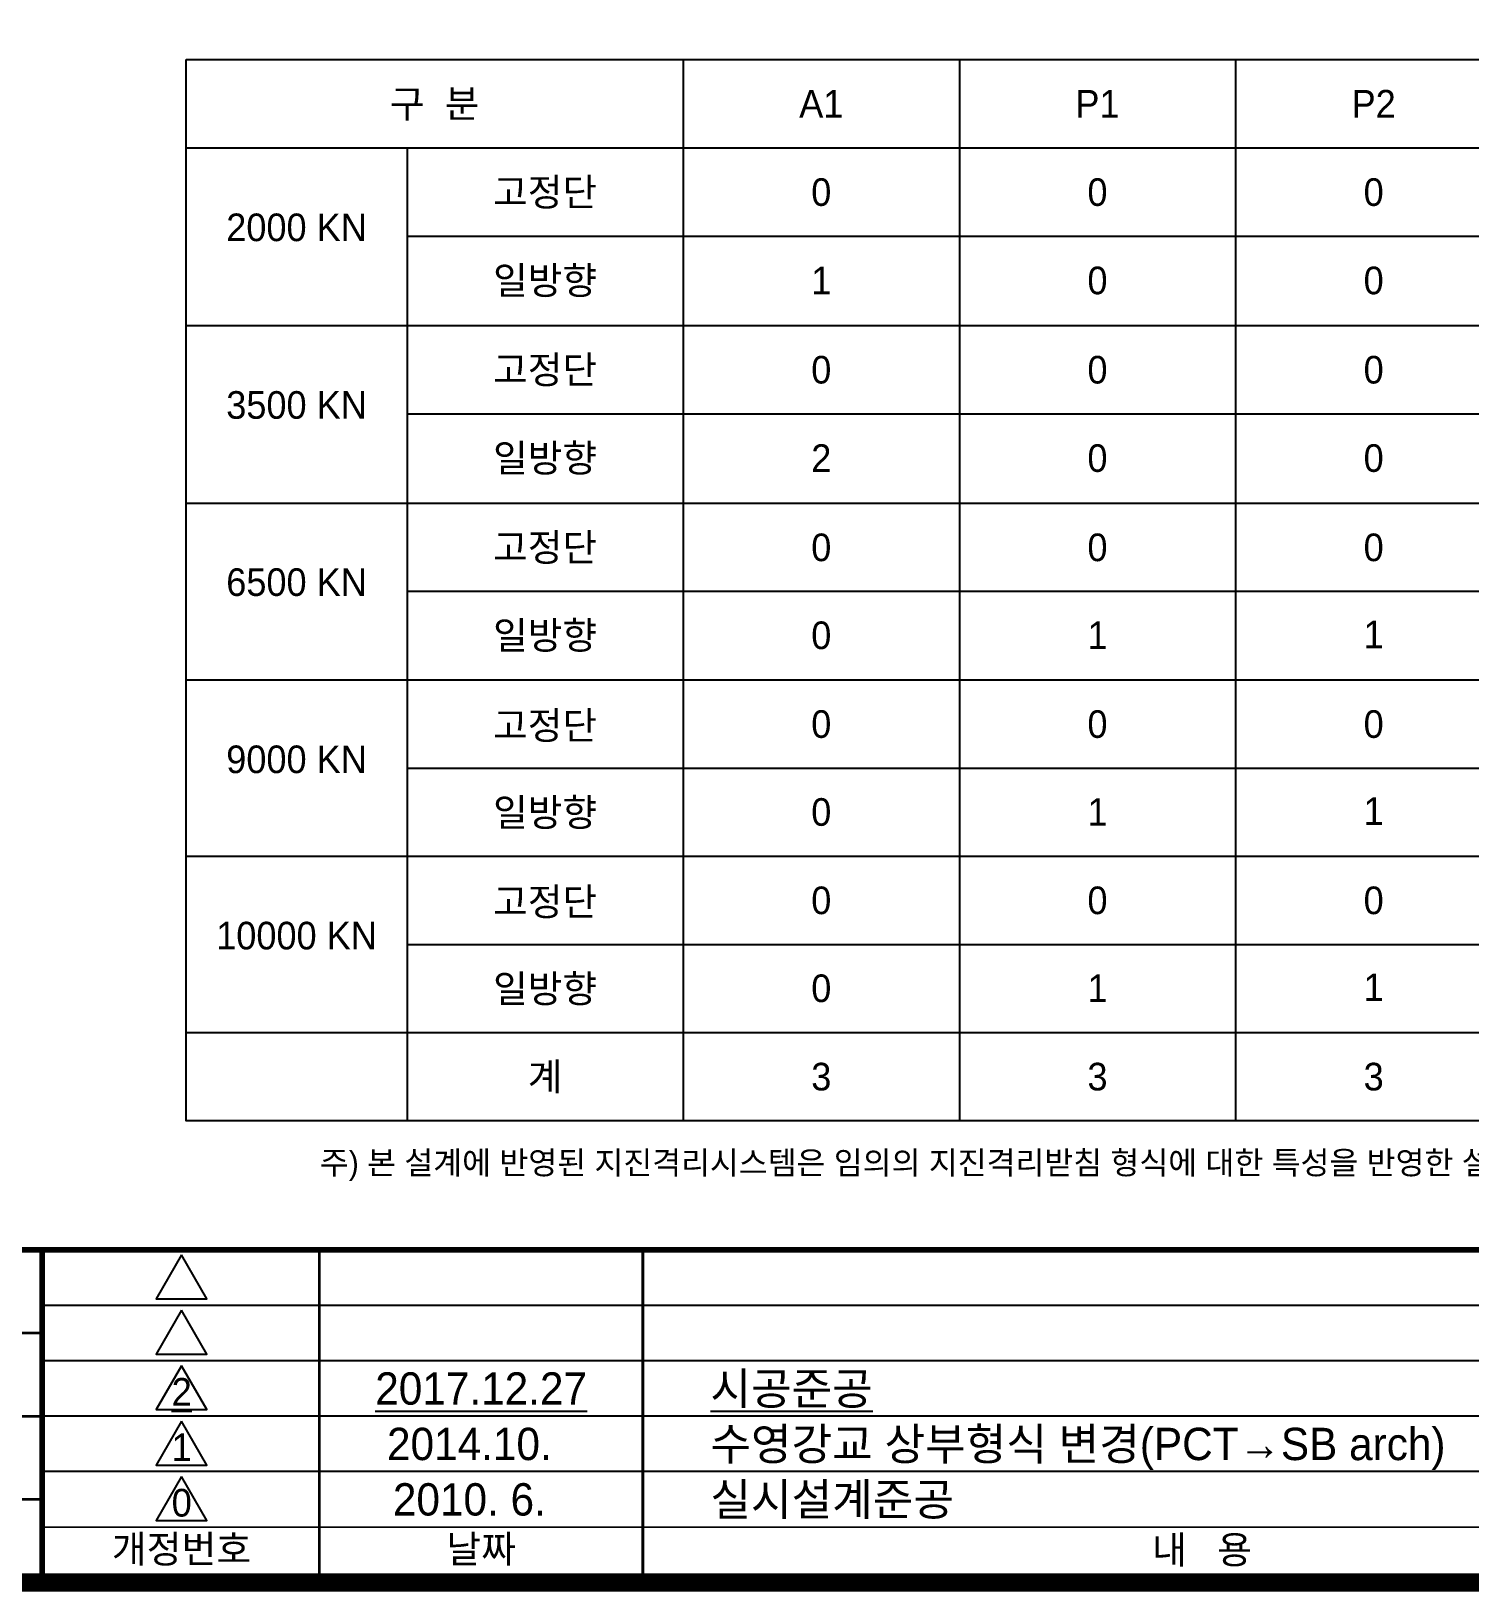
# Model space of a CAD drawing. Header units: feet. Extents: x 0 to 869311, y 0 to 616339.
# Drawn here: x 319977 to 476236, y 39075 to 208624 of the extents above; entities that cross this region are included whole.
import ezdxf
from ezdxf.enums import TextEntityAlignment as Align

# ---------------------------------------------------------------- set-up
doc = ezdxf.new("R2010")
doc.units = ezdxf.units.FT
doc.header["$LTSCALE"] = 5500
doc.header["$MEASUREMENT"] = 0
for name, color, linetype in [('CS-TABL-LIN1', 4, 'CONTINUOUS'), ('CS-TABL-LIN2', 1, 'CONTINUOUS'), ('CS-TABL-TEX2', 3, 'CONTINUOUS'), ('CX-BORD', 7, 'CONTINUOUS'), ('CX-BORD-LIN1', 4, 'CONTINUOUS'), ('CX-BORD-LIN2', 3, 'CONTINUOUS'), ('CX-BORD-TEX2', 7, 'CONTINUOUS'), ('CX-BORD-TEX3', 6, 'CONTINUOUS')]:
    doc.layers.add(name, color=color, linetype=linetype)
doc.styles.add('A_STANDARD', font='')
doc.styles.add('TB_TEXT', font='')
doc.styles.add('TB_WBTXT', font='')
doc.styles.add('TB_WMTXT', font='')
doc.styles.get('A_STANDARD').set_extended_font_data('Dotum')
doc.styles.get('TB_TEXT').set_extended_font_data('Dotum')
doc.styles.get('TB_WBTXT').set_extended_font_data('Dotum')
doc.styles.get('TB_WMTXT').set_extended_font_data('Dotum')

# ---------------------------------------------------------------- blocks, each defined once
blk = doc.blocks.new('CXBLKA1-KHC_C3')
at = {"layer": 'CX-BORD-LIN1', "const_width": 6.56}
blk.add_lwpolyline([(2693.57, 65.62), (82.02, 65.62), (82.02, 1883.2), (2693.57, 1883.2)], close=True, dxfattribs=at)
at = {"layer": 'CX-BORD-LIN1'}
for points, const_width in [([(2693.57, 183.73), (82.02, 183.73)], 1.97), ([(967.85, 65.62), (967.85, 183.73)], 1.97), ([(1066.27, 65.62), (1066.27, 183.73)], 0.984), ([(1181.1, 65.62), (1181.1, 183.73)], 0.984), ([(1912.73, 85.3), (967.85, 85.3)], 0.656)]:
    blk.add_lwpolyline(points, dxfattribs=dict(at, const_width=const_width))
for points in [[(1017.34, 181.97), (1008.33, 166.38), (1026.34, 166.38)], [(1017.34, 162.29), (1008.33, 146.7), (1026.34, 146.7)], [(1017.34, 142.6), (1008.33, 127.01), (1026.34, 127.01)], [(1017.34, 122.92), (1008.33, 107.33), (1026.34, 107.33)], [(1017.34, 103.23), (1008.33, 87.64), (1026.34, 87.64)]]:
    blk.add_lwpolyline(points, close=True, dxfattribs=at)
at = {"layer": 'CX-BORD-LIN2'}
blk.add_line((1912.73, 164.04), (967.85, 164.04), dxfattribs=at)
at = {"layer": 'CX-BORD-LIN2', "const_width": 0.984}
for points in [[(967.85, 154.2), (508.53, 154.2)], [(967.85, 124.67), (508.53, 124.67)], [(967.85, 95.14), (508.53, 95.14)]]:
    blk.add_lwpolyline(points, dxfattribs=at)
at = {"layer": 'CX-BORD-LIN2'}
for points in [[(1912.73, 144.36), (967.85, 144.36)], [(1912.73, 124.67), (967.85, 124.67)], [(1912.73, 104.99), (967.85, 104.99)]]:
    blk.add_lwpolyline(points, dxfattribs=at)
at = {"layer": 'CX-BORD-LIN1', "style": 'TB_TEXT'}
for tag, height, p in [('TR_RNUM5', 9.84, (1017.41, 172.69)), ('TR_RDAT5', 11.48, (1123.69, 173.88)), ('TR_DGN5', 11.48, (1562.07, 173.88)), ('TR_CHK5', 11.48, (1693.3, 173.88)), ('TR_APP5', 11.48, (1824.54, 173.88)), ('TR_RNUM4', 9.84, (1017.41, 153.01)), ('TR_RDAT4', 11.48, (1123.69, 154.2)), ('TR_DGN4', 11.48, (1562.07, 154.2)), ('TR_CHK4', 11.48, (1693.3, 154.2)), ('TR_APP4', 11.48, (1824.54, 154.2)), ('TR_RDAT3', 11.48, (1123.69, 134.51)), ('TR_DGN3', 11.48, (1562.07, 134.51)), ('TR_CHK3', 11.48, (1693.3, 134.51)), ('TR_APP3', 11.48, (1824.54, 134.51)), ('TR_RNUM3', 9.84, (1017.41, 133.32)), ('TR_RNUM2', 9.84, (1017.41, 113.64)), ('TR_RDAT2', 11.48, (1123.69, 114.83)), ('TR_DGN2', 11.48, (1562.07, 114.83)), ('TR_CHK2', 11.48, (1693.3, 114.83)), ('TR_APP2', 11.48, (1824.54, 114.83)), ('TR_RDAT1', 11.48, (1123.69, 95.14)), ('TR_DGN1', 11.48, (1562.07, 95.14)), ('TR_CHK1', 11.48, (1693.3, 95.14)), ('TR_APP1', 11.48, (1824.54, 95.14)), ('TR_RNUM1', 9.84, (1017.41, 93.95))]:
    blk.add_attdef(tag, text='', height=height, dxfattribs=at).set_placement(p, align=Align.MIDDLE_CENTER)
for tag, p in [('TR_RCON5', (1205.06, 173.88)), ('TR_RCON4', (1205.06, 154.2)), ('TR_RCON3', (1205.06, 134.51)), ('TR_RCON2', (1205.06, 114.83)), ('TR_RCON1', (1205.06, 95.14))]:
    blk.add_attdef(tag, text='', height=11.48, dxfattribs=at).set_placement(p, align=Align.MIDDLE_LEFT)
at = {"layer": 'CX-BORD-LIN2', "style": 'TB_TEXT'}
blk.add_attdef('TD_VERSION', text='', height=9.84, rotation=90, dxfattribs=at).set_placement((2708.33, 223.15), align=Align.MIDDLE_CENTER)
at = {"layer": 'CX-BORD-TEX2', "style": 'TB_WMTXT'}
for tag, height, p in [('TB_CNAME', 16.4, (132.36, 1810.47)), ('TB_CSCOP', 13.12, (136.6, 1784.23))]:
    blk.add_attdef(tag, text='', height=height, dxfattribs=at).set_placement(p, align=Align.BOTTOM_LEFT)
at = {"layer": 'CX-BORD-TEX2', "style": 'TB_WBTXT'}
for tag, height, p in [('TB_MTITIL', 32.81, (1387.8, 1815.38)), ('TB_STITL', 22.97, (1387.8, 1766.16))]:
    blk.add_attdef(tag, text='', height=height, dxfattribs=at).set_placement(p, align=Align.MIDDLE_CENTER)
at = {"layer": 'CX-BORD-TEX3', "style": 'TB_TEXT'}
for s, p in [('개정번호', (1017.33, 77.63)), ('날짜', (1123.69, 77.63)), ('내   용', (1379.59, 77.38))]:
    blk.add_text(s, height=9.843, dxfattribs=at).set_placement(p, align=Align.MIDDLE)
for tag, height, p in [('TD_LNDST', 14.76, (787.4, 168.96)), ('TD_DSECT', 14.76, (2068.57, 168.96)), ('TD_DDIST', 14.76, (2229.33, 168.96)), ('TD_DNAME_TOP', 14.76, (2559.06, 157.34)), ('TD_CSECT', 14.76, (2068.57, 139.44)), ('TD_CDIST', 14.76, (2229.33, 139.44)), ('TD_DNAME_MAIN', 14.76, (2559.06, 136.07)), ('TD_CCOMP', 14.76, (787.4, 110.21)), ('TD_HSCAL', 14.76, (2121.59, 110.72)), ('TD_VSCAL', 14.76, (2237.08, 110.72)), ('TD_DNAME_BOT', 9.84, (2559.06, 115.65)), ('TD_FIELD', 14.76, (672.57, 82.43)), ('TD_CSTEP', 14.76, (904.67, 82.43)), ('TD_DWGCODE', 14.76, (2171.92, 81.33)), ('TD_DWGNO', 14.76, (2559.06, 82.03))]:
    blk.add_attdef(tag, text='', height=height, dxfattribs=at).set_placement(p, align=Align.MIDDLE_CENTER)
for tag, height, width, p in [('TD_DCOMP', 14.76, 0.9, (787.4, 139.72)), ('TD_CNAME', 15.75, 0.78, (295.28, 90.54))]:
    blk.add_attdef(tag, text='', height=height, dxfattribs=dict(at, width=width)).set_placement(p, align=Align.MIDDLE_CENTER)

msp = doc.modelspace()

# ---------------------------------------------------------------- linework, layer by layer
at = {"layer": 'CS-TABL-LIN1'}
msp.add_lwpolyline([(336796, 205544), (720796, 205544), (720796, 90246), (336796, 90246)], close=True, dxfattribs=at)
at = {"layer": 'CS-TABL-LIN2'}
for p, q in [((390796, 205544), (390796, 90246)), ((420796, 205544), (420796, 90246)), ((450796, 205544), (450796, 90246)), ((336796, 195944), (720796, 195944)), ((360796, 195944), (360796, 90246)), ((360796, 186344), (720796, 186344)), ((336796, 176646), (720796, 176646)), ((360796, 167046), (720796, 167046)), ((336796, 157348), (720796, 157348)), ((360796, 147797), (720796, 147797)), ((336796, 138148), (720796, 138148)), ((360796, 128548), (720796, 128548)), ((336796, 118997), (720796, 118997)), ((360796, 118997), (720796, 118997)), ((360796, 109397), (720796, 109397)), ((336796, 99846), (720796, 99846)), ((360796, 99846), (720796, 99846))]:
    msp.add_line(p, q, dxfattribs=at)

# ---------------------------------------------------------------- block references
at = {"layer": 'CX-BORD', "linetype": 'ByBlock'}
ref = msp.add_blockref('CXBLKA1-KHC_C3', (25000, 20000), dxfattribs=dict(at, xscale=306, yscale=306, zscale=306))
ref.add_attrib('TR_RNUM1', '0', dxfattribs={"layer": 'CX-BORD-LIN1', "height": 3012, "style": 'TB_TEXT'}).set_placement((336326, 48749), align=Align.MIDDLE_CENTER)
ref.add_attrib('TR_RDAT1', '2010. 6.  ', dxfattribs={"layer": 'CX-BORD-LIN1', "height": 3513.8, "style": 'TB_TEXT'}).set_placement((368848, 49114), align=Align.MIDDLE_CENTER)
ref.add_attrib('TR_RCON1', '실시설계준공', dxfattribs={"layer": 'CX-BORD-LIN1', "height": 3513.8, "style": 'TB_TEXT'}).set_placement((393749, 49114), align=Align.MIDDLE_LEFT)
ref.add_attrib('TR_RNUM2', '1', dxfattribs={"layer": 'CX-BORD-LIN1', "height": 3012, "style": 'TB_TEXT'}).set_placement((336326, 54773), align=Align.MIDDLE_CENTER)
ref.add_attrib('TR_RDAT2', '2014.10.  ', dxfattribs={"layer": 'CX-BORD-LIN1', "height": 3513.8, "style": 'TB_TEXT'}).set_placement((368848, 55138), align=Align.MIDDLE_CENTER)
ref.add_attrib('TR_RCON2', '수영강교 상부형식 변경(PCT→SB arch)', dxfattribs={"layer": 'CX-BORD-LIN1', "height": 3513.78, "style": 'TB_TEXT'}).set_placement((393749, 55138), align=Align.MIDDLE_LEFT)
ref.add_attrib('TR_RNUM3', '%%U2', dxfattribs={"layer": 'CX-BORD-LIN1', "height": 3011.8, "style": 'TB_TEXT'}).set_placement((336326, 60797), align=Align.MIDDLE_CENTER)
ref.add_attrib('TR_RDAT3', '%%U2017.12.27', dxfattribs={"layer": 'CX-BORD-LIN1', "height": 3513.78, "style": 'TB_TEXT'}).set_placement((368848, 61161), align=Align.MIDDLE_CENTER)
ref.add_attrib('TR_RCON3', '%%U시공준공', dxfattribs={"layer": 'CX-BORD-LIN1', "height": 3513.8, "style": 'TB_TEXT'}).set_placement((393749, 61161), align=Align.MIDDLE_LEFT)

# ---------------------------------------------------------------- texts
at = {"layer": 'CS-TABL-TEX2', "style": 'A_STANDARD'}
for s, p in [('구  분', (363796, 200744)), ('A1', (405796, 200744)), ('P1', (435796, 200744)), ('P2', (465796, 200744)), ('고정단', (375796, 191144)), ('0', (405796, 191144)), ('0', (435796, 191144)), ('0', (465796, 191144)), ('2000 KN', (348796, 187316)), ('일방향', (375796, 181544)), ('1', (405796, 181544)), ('0', (435796, 181544)), ('0', (465796, 181544)), ('고정단', (375796, 171846)), ('0', (405796, 171846)), ('0', (435796, 171846)), ('0', (465796, 171846)), ('3500 KN', (348796, 168018)), ('일방향', (375796, 162246)), ('2', (405796, 162246)), ('0', (435796, 162246)), ('0', (465796, 162246)), ('고정단', (375796, 152548)), ('0', (405796, 152548)), ('0', (435796, 152548)), ('0', (465796, 152548)), ('6500 KN', (348796, 148769)), ('일방향', (375796, 142997)), ('0', (405796, 142997)), ('1', (435796, 142997)), ('1', (465796, 143095)), ('고정단', (375796, 133201)), ('0', (405796, 133348)), ('0', (435796, 133348)), ('0', (465796, 133348)), ('9000 KN', (348796, 129520)), ('일방향', (375796, 123748)), ('0', (405796, 123797)), ('1', (435796, 123797)), ('1', (465796, 123895)), ('고정단', (375796, 114050)), ('0', (405796, 114197)), ('0', (435796, 114197)), ('0', (465796, 114197)), ('10000 KN', (348796, 110369)), ('일방향', (375796, 104597)), ('0', (405796, 104646)), ('1', (435796, 104646)), ('1', (465796, 104744)), ('계', (375796, 95046)), ('3', (405796, 95046)), ('3', (435796, 95046)), ('3', (465796, 95046))]:
    msp.add_text(s, height=3000, dxfattribs=at).set_placement(p, align=Align.MIDDLE_CENTER)
at = {"layer": 'CS-TABL-TEX2', "lineweight": 0, "style": 'A_STANDARD'}
msp.add_text('주) 본 설계에 반영된 지진격리시스템은 임의의 지진격리받침 형식에 대한 특성을 반영한 설계이며, 시공시 동등 이상의 성능을 가진 지진격리 시스템에 대해서는 변경적용이 가능함.', height=2500, dxfattribs=at).set_placement((476833, 84447), align=Align.CENTER)

doc.saveas('drawing.dxf')
